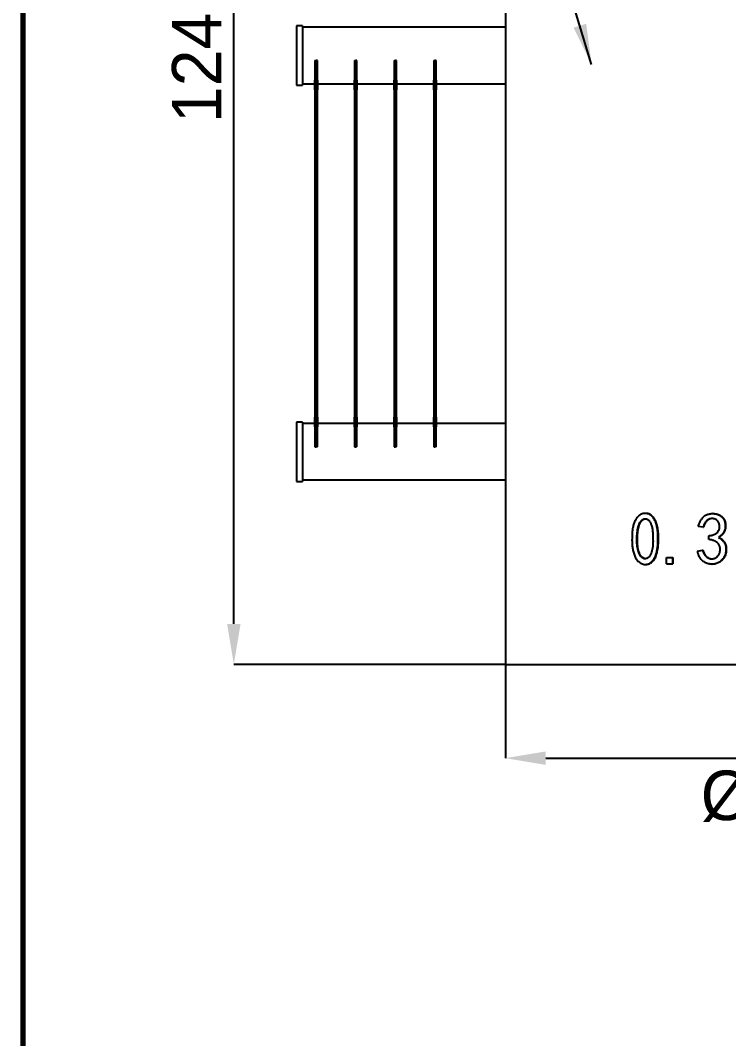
# Model space of a CAD drawing. Header units: millimetres. Extents: x 107291 to 113922, y -130611 to -125922.
# Drawn here: x 107699 to 108415, y -128266 to -127239 of the extents above; entities that cross this region are included whole.
import ezdxf

# ---------------------------------------------------------------- set-up
doc = ezdxf.new("R2010")
doc.units = ezdxf.units.MM
doc.header["$LTSCALE"] = 13
for name, color, linetype in [('1', 4, 'Continuous'), ('几何体', 7, 'Continuous'), ('尺寸', 3, 'Continuous'), ('注释', 2, 'Continuous')]:
    doc.layers.add(name, color=color, linetype=linetype)
doc.styles.add('SLDTEXTSTYLE0', font='')
doc.styles.get("Standard").update_dxf_attribs({"font": 'gbenor.shx', "bigfont": 'gbcbig.shx'})
doc.styles.get('SLDTEXTSTYLE0').set_extended_font_data('汉仪长仿宋体')
doc.dimstyles.new('SLDDIMSTYLE0', dxfattribs={"dimtxt": 50, "dimasz": 40.8, "dimexe": 0, "dimexo": 0.0625, "dimgap": 12.5, "dimtad": 2, "dimdec": 0, "dimrnd": 1e-09, "dimzin": 12, "dimdsep": 46, "dimtxsty": 'SLDTEXTSTYLE0', "dimsah": 1, "dimcen": 0.09, "dimadec": 0, "dimazin": 3, "dimtfac": 1, "dimtdec": 0, "dimtmove": 0, "dimatfit": 0, "dimfxl": 1, "dimfrac": 2, "dimtolj": 1, "dimtzin": 12, "dimarcsym": 0})
doc.dimstyles.new('SLDDIMSTYLE2', dxfattribs={"dimtxt": 0.18, "dimasz": 40.8, "dimexe": 0, "dimexo": 0.0625, "dimgap": 0, "dimtad": 0, "dimtih": 1, "dimtoh": 1, "dimdec": 0, "dimrnd": 1e-09, "dimzin": 0, "dimdsep": 46, "dimtxsty": 'Standard', "dimsah": 1, "dimcen": 0.09, "dimadec": 0, "dimazin": 0, "dimtfac": 40.8, "dimtdec": 0, "dimtofl": 0, "dimtmove": 0, "dimatfit": 3, "dimfxl": 1, "dimfrac": 2, "dimtolj": 1, "dimtzin": 0, "dimarcsym": 0})

# ---------------------------------------------------------------- blocks, each defined once
blk = doc.blocks.new('*D20')
at = {"layer": 'Defpoints', "color": 0, "transparency": 16777216}
for p in [(108189, -127888.7), (108799, -127888.7), (108799, -127983.4)]:
    blk.add_point(p, dxfattribs=at)
at = {"layer": '尺寸', "color": 0, "lineweight": -2, "transparency": 16777216}
for p, q in [((108189, -127888.7), (108189, -127983.4)), ((108799, -127888.7), (108799, -127983.4)), ((108229.8, -127983.4), (108758.2, -127983.4))]:
    blk.add_line(p, q, dxfattribs=at)
at = {"layer": '尺寸', "color": 0, "transparency": 16777216}
for points in [[(108229.8, -127976.6), (108229.8, -127990.2), (108189, -127983.4)], [(108758.2, -127976.6), (108758.2, -127990.2), (108799, -127983.4)]]:
    blk.add_solid(points, dxfattribs=at)
at = {"layer": '尺寸', "color": 0, "transparency": 16777216, "insert": (108468.2, -127995.9), "char_height": 50, "attachment_point": 2, "style": 'SLDTEXTSTYLE0'}
blk.add_mtext('\\A1;%%c610', dxfattribs=at)
blk = doc.blocks.new('*D25')
at = {"layer": 'Defpoints', "color": 0, "transparency": 16777216}
for p in [(107914.7, -126647.3), (108307.2, -126647.3), (108189, -127888.7)]:
    blk.add_point(p, dxfattribs=at)
at = {"layer": '尺寸', "color": 0, "lineweight": -2, "transparency": 16777216}
for p, q in [((108307.2, -126647.3), (107914.7, -126647.3)), ((107914.7, -127847.9), (107914.7, -126688.1)), ((108189, -127888.7), (107914.7, -127888.7))]:
    blk.add_line(p, q, dxfattribs=at)
at = {"layer": '尺寸', "color": 0, "transparency": 16777216}
for points in [[(107907.9, -126688.1), (107921.5, -126688.1), (107914.7, -126647.3)], [(107907.9, -127847.9), (107921.5, -127847.9), (107914.7, -127888.7)]]:
    blk.add_solid(points, dxfattribs=at)
at = {"layer": '尺寸', "color": 0, "transparency": 16777216, "insert": (107877.2, -127268), "char_height": 50, "attachment_point": 5, "rotation": 90, "style": 'SLDTEXTSTYLE0'}
blk.add_mtext('\\A1;1241', dxfattribs=at)

msp = doc.modelspace()

# ---------------------------------------------------------------- linework, layer by layer
at = {"layer": '1', "color": 0, "lineweight": 40, "const_width": 5.53}
msp.add_lwpolyline([(107701.81, -130437.24), (113764.09, -130437.24), (113764.09, -126079.97), (107701.81, -126079.97), (107701.81, -130437.24)], dxfattribs=at)
at = {"layer": '几何体'}
for p, q in [((108189.05, -127076.17), (108189.05, -127245.58)), ((107984.05, -127244.08), (107978.05, -127244.08)), ((107978.05, -127244.08), (107978.05, -127304.08)), ((107984.05, -127244.08), (107984.05, -127304.08)), ((108189.05, -127245.58), (107984.05, -127245.58)), ((108189.05, -127245.58), (108189.05, -127302.58)), ((107996.65, -127279.02), (107997.85, -127279.02)), ((107996.65, -127279.02), (107996.65, -127299.07)), ((107999.05, -127279.02), (107997.85, -127279.02)), ((107997.85, -127299.07), (107997.85, -127279.02)), ((107999.05, -127299.07), (107999.05, -127279.02)), ((108036.65, -127279.02), (108037.85, -127279.02)), ((108036.65, -127279.02), (108036.65, -127299.07)), ((108039.05, -127279.02), (108037.85, -127279.02)), ((108037.85, -127299.07), (108037.85, -127279.02)), ((108039.05, -127299.07), (108039.05, -127279.02)), ((108076.65, -127279.02), (108077.85, -127279.02)), ((108076.65, -127279.02), (108076.65, -127299.07)), ((108079.05, -127279.02), (108077.85, -127279.02)), ((108077.85, -127299.07), (108077.85, -127279.02)), ((108079.05, -127299.07), (108079.05, -127279.02)), ((108116.65, -127279.02), (108117.85, -127279.02)), ((108116.65, -127279.02), (108116.65, -127299.07)), ((108117.85, -127279.02), (108117.85, -127299.07)), ((108119.05, -127279.02), (108117.85, -127279.02)), ((108119.05, -127299.07), (108119.05, -127279.02)), ((107996.65, -127299.07), (107997.85, -127299.07)), ((107996.65, -127308.92), (107996.65, -127299.07)), ((107997.85, -127299.07), (107999.05, -127299.07)), ((107997.85, -127308.92), (107997.85, -127299.07)), ((107999.05, -127299.07), (107999.05, -127308.92)), ((108036.65, -127299.07), (108037.85, -127299.07)), ((108036.65, -127308.92), (108036.65, -127299.07)), ((108037.85, -127299.07), (108039.05, -127299.07)), ((108037.85, -127308.92), (108037.85, -127299.07)), ((108039.05, -127299.07), (108039.05, -127308.92)), ((108076.65, -127299.07), (108077.85, -127299.07)), ((108076.65, -127308.92), (108076.65, -127299.07)), ((108077.85, -127308.92), (108077.85, -127299.07)), ((108077.85, -127299.07), (108079.05, -127299.07)), ((108079.05, -127299.07), (108079.05, -127308.92)), ((108116.65, -127299.07), (108117.85, -127299.07)), ((108116.65, -127308.92), (108116.65, -127299.07)), ((108117.85, -127299.07), (108117.85, -127308.92)), ((108117.85, -127299.07), (108119.05, -127299.07)), ((108119.05, -127299.07), (108119.05, -127308.92)), ((107978.05, -127304.08), (107984.05, -127304.08)), ((107984.05, -127302.58), (107996.65, -127302.58)), ((107997.85, -127308.92), (107996.65, -127308.92)), ((107996.65, -127308.92), (107996.65, -127639.24)), ((107999.05, -127308.92), (107997.85, -127308.92)), ((107997.85, -127639.24), (107997.85, -127308.92)), ((107999.05, -127302.58), (108036.65, -127302.58)), ((107999.05, -127639.24), (107999.05, -127308.92)), ((108037.85, -127308.92), (108036.65, -127308.92)), ((108036.65, -127308.92), (108036.65, -127639.24)), ((108039.05, -127308.92), (108037.85, -127308.92)), ((108037.85, -127639.24), (108037.85, -127308.92)), ((108039.05, -127302.58), (108076.65, -127302.58)), ((108039.05, -127639.24), (108039.05, -127308.92)), ((108077.85, -127308.92), (108076.65, -127308.92)), ((108076.65, -127308.92), (108076.65, -127639.24)), ((108079.05, -127308.92), (108077.85, -127308.92)), ((108077.85, -127639.24), (108077.85, -127308.92)), ((108079.05, -127302.58), (108116.65, -127302.58)), ((108079.05, -127639.24), (108079.05, -127308.92)), ((108117.85, -127308.92), (108116.65, -127308.92)), ((108116.65, -127308.92), (108116.65, -127639.24)), ((108117.85, -127308.92), (108117.85, -127639.24)), ((108119.05, -127308.92), (108117.85, -127308.92)), ((108119.05, -127302.58), (108189.05, -127302.58)), ((108119.05, -127639.24), (108119.05, -127308.92)), ((108189.05, -127302.58), (108189.05, -127645.58)), ((107996.65, -127639.24), (107997.85, -127639.24)), ((107996.65, -127649.08), (107996.65, -127639.24)), ((107997.85, -127639.24), (107999.05, -127639.24)), ((107997.85, -127649.08), (107997.85, -127639.24)), ((107999.05, -127639.24), (107999.05, -127649.08)), ((108036.65, -127639.24), (108037.85, -127639.24)), ((108036.65, -127649.08), (108036.65, -127639.24)), ((108037.85, -127649.08), (108037.85, -127639.24)), ((108037.85, -127639.24), (108039.05, -127639.24)), ((108039.05, -127639.24), (108039.05, -127649.08)), ((108076.65, -127639.24), (108077.85, -127639.24)), ((108076.65, -127649.08), (108076.65, -127639.24)), ((108077.85, -127639.24), (108079.05, -127639.24)), ((108077.85, -127649.08), (108077.85, -127639.24)), ((108079.05, -127639.24), (108079.05, -127649.08)), ((108116.65, -127639.24), (108117.85, -127639.24)), ((108116.65, -127649.08), (108116.65, -127639.24)), ((108117.85, -127639.24), (108117.85, -127649.08)), ((108117.85, -127639.24), (108119.05, -127639.24)), ((108119.05, -127639.24), (108119.05, -127649.08)), ((107984.05, -127644.08), (107978.05, -127644.08)), ((107978.05, -127644.08), (107978.05, -127704.08)), ((107984.05, -127644.08), (107984.05, -127704.08)), ((107996.65, -127645.58), (107984.05, -127645.58)), ((107997.85, -127649.08), (107996.65, -127649.08)), ((107996.65, -127649.08), (107996.65, -127669.13)), ((107999.05, -127649.08), (107997.85, -127649.08)), ((107997.85, -127669.13), (107997.85, -127649.08)), ((108036.65, -127645.58), (107999.05, -127645.58)), ((107999.05, -127669.13), (107999.05, -127649.08)), ((108037.85, -127649.08), (108036.65, -127649.08)), ((108036.65, -127649.08), (108036.65, -127669.13)), ((108039.05, -127649.08), (108037.85, -127649.08)), ((108037.85, -127669.13), (108037.85, -127649.08)), ((108076.65, -127645.58), (108039.05, -127645.58)), ((108039.05, -127669.13), (108039.05, -127649.08)), ((108077.85, -127649.08), (108076.65, -127649.08)), ((108076.65, -127649.08), (108076.65, -127669.13)), ((108079.05, -127649.08), (108077.85, -127649.08)), ((108077.85, -127669.13), (108077.85, -127649.08)), ((108116.65, -127645.58), (108079.05, -127645.58)), ((108079.05, -127669.13), (108079.05, -127649.08)), ((108117.85, -127649.08), (108116.65, -127649.08)), ((108116.65, -127649.08), (108116.65, -127669.13)), ((108117.85, -127649.08), (108117.85, -127669.13)), ((108119.05, -127649.08), (108117.85, -127649.08)), ((108189.05, -127645.58), (108119.05, -127645.58)), ((108119.05, -127669.13), (108119.05, -127649.08)), ((108189.05, -127645.58), (108189.05, -127702.58)), ((107996.65, -127669.13), (107997.85, -127669.13)), ((107999.05, -127669.13), (107997.85, -127669.13)), ((108036.65, -127669.13), (108037.85, -127669.13)), ((108039.05, -127669.13), (108037.85, -127669.13)), ((108076.65, -127669.13), (108077.85, -127669.13)), ((108079.05, -127669.13), (108077.85, -127669.13)), ((108116.65, -127669.13), (108117.85, -127669.13)), ((108119.05, -127669.13), (108117.85, -127669.13)), ((107978.05, -127704.08), (107984.05, -127704.08)), ((107984.05, -127702.58), (108189.05, -127702.58)), ((108189.05, -127702.58), (108189.05, -127888.67)), ((108330.75, -127736.33), (108330.22, -127736.33)), ((108398.75, -127736.48), (108398.44, -127736.48)), ((108388.66, -127750.37), (108383.72, -127749.49)), ((108388.66, -127750.37), (108389, -127750.37)), ((108394.46, -127762.65), (108394.46, -127758.85)), ((108404.23, -127760.6), (108404.52, -127760.6)), ((108383.17, -127774.35), (108388.11, -127773.47)), ((108388.11, -127773.47), (108388.45, -127773.47)), ((108351.68, -127787.21), (108351.68, -127780.78)), ((108351.68, -127780.78), (108357.69, -127780.78)), ((108357.69, -127780.78), (108357.69, -127787.21)), ((108357.69, -127780.78), (108358.14, -127780.78)), ((108358.14, -127780.78), (108358.14, -127787.21)), ((108330.23, -127787.84), (108330.76, -127787.84)), ((108351.68, -127787.21), (108357.69, -127787.21)), ((108357.69, -127787.21), (108358.14, -127787.21)), ((108397.64, -127787.66), (108397.96, -127787.66)), ((108189.05, -127888.67), (108799.05, -127888.67))]:
    msp.add_line(p, q, dxfattribs=at)
for points, knots in [([(108316.96, -127759), (108317, -127758.08), (108317.07, -127756.2), (108317.32, -127753.42), (108317.79, -127750.2), (108318.66, -127746.61), (108320.04, -127743.52), (108321.45, -127741.3), (108322.67, -127739.79), (108324.03, -127738.47), (108325.56, -127737.43), (108327.23, -127736.75), (108328.98, -127736.38), (108330.76, -127736.29), (108332.54, -127736.51), (108334.25, -127737.16), (108335.84, -127738.17), (108337.25, -127739.49), (108338.9, -127741.53), (108340.25, -127743.89), (108341.27, -127746.43), (108342.19, -127749.51), (108342.86, -127753.88), (108343.2, -127759.46), (108343.15, -127764.6), (108342.88, -127769.27), (108342.33, -127773.42), (108341.37, -127777.48), (108340.13, -127780.69), (108338.74, -127782.99), (108337.48, -127784.52), (108336.04, -127785.79), (108334.45, -127786.79), (108332.76, -127787.51), (108331, -127787.88), (108329.21, -127787.84), (108327.47, -127787.4), (108325.83, -127786.63), (108324.29, -127785.61), (108322.86, -127784.41), (108321.57, -127782.98), (108320.47, -127781.35), (108319.65, -127779.49), (108318.95, -127777.57), (108318.15, -127774.95), (108317.4, -127771.56), (108316.97, -127767.38), (108316.86, -127763.19), (108316.93, -127760.39), (108316.96, -127759)], [0, 0, 0, 0, 0.020683, 0.0419111, 0.0624721, 0.093682, 0.1248919, 0.1405236, 0.1561603, 0.1718, 0.1874426, 0.2030898, 0.2187482, 0.234408, 0.2500592, 0.2657042, 0.2813454, 0.2969806, 0.312616, 0.3438271, 0.3594512, 0.3750708, 0.4165047, 0.4579954, 0.4999645, 0.5311984, 0.5624303, 0.5936544, 0.6248581, 0.6404858, 0.6561132, 0.6717537, 0.6874005, 0.7030463, 0.7187025, 0.7343558, 0.7500051, 0.7656531, 0.7813066, 0.7969364, 0.8125882, 0.8282122, 0.8438334, 0.8594588, 0.8750826, 0.9063083, 0.9375285, 0.9689678, 1, 1, 1, 1]), ([(108322.02, -127757.25), (108321.88, -127759.29), (108321.61, -127763.37), (108321.96, -127768.49), (108322.64, -127772.5), (108323.44, -127775.42), (108324.42, -127777.71), (108325.46, -127779.34), (108326.39, -127780.41), (108327.45, -127781.29), (108328.64, -127781.92), (108329.93, -127782.19), (108331.24, -127782.03), (108332.47, -127781.5), (108333.6, -127780.7), (108334.57, -127779.66), (108335.65, -127778.04), (108336.61, -127775.71), (108337.33, -127772.76), (108337.85, -127769.74), (108338.08, -127766.9), (108338.13, -127764.22), (108338.08, -127761.76), (108338.03, -127759.26), (108337.92, -127756.82), (108337.77, -127754.51), (108337.55, -127752.38), (108337.18, -127750.38), (108336.52, -127748.12), (108335.72, -127746.1), (108334.75, -127744.38), (108333.85, -127743.26), (108332.77, -127742.37), (108331.53, -127741.86), (108330.22, -127741.68), (108328.93, -127741.87), (108327.71, -127742.43), (108326.64, -127743.3), (108325.72, -127744.38), (108324.65, -127745.98), (108323.66, -127748.27), (108322.87, -127751.19), (108322.33, -127754.2), (108322.12, -127756.23), (108322.02, -127757.25)], [0, 0, 0, 0, 0.0624642, 0.1248978, 0.1561421, 0.1873783, 0.2186033, 0.2342403, 0.2498777, 0.2655235, 0.2811681, 0.2968095, 0.3124472, 0.3280956, 0.3437417, 0.3593779, 0.3750097, 0.4062124, 0.4374541, 0.4686971, 0.4999374, 0.5246199, 0.5504622, 0.5751903, 0.6010389, 0.6249335, 0.6459178, 0.6664634, 0.6874253, 0.7186616, 0.734296, 0.7499249, 0.7655529, 0.7811912, 0.796844, 0.8124866, 0.8281317, 0.8437711, 0.8594106, 0.8750477, 0.9062677, 0.9375091, 0.9687524, 1, 1, 1, 1]), ([(108322.58, -127757.25), (108322.68, -127756.23), (108322.89, -127754.2), (108323.43, -127751.2), (108324.22, -127748.27), (108325.2, -127745.98), (108326.27, -127744.38), (108327.18, -127743.3), (108328.25, -127742.42), (108329.46, -127741.9), (108330.36, -127741.68), (108330.82, -127741.75), (108330.85, -127741.75)], [0, 0, 0, 0, 0.1531422, 0.3062493, 0.4593195, 0.6122232, 0.6887665, 0.7652898, 0.8417688, 0.9182301, 0.9946515, 1, 1, 1, 1]), ([(108330.76, -127787.79), (108331.02, -127787.81), (108331.86, -127787.85), (108333.29, -127787.5), (108334.97, -127786.79), (108336.56, -127785.79), (108338, -127784.52), (108339.25, -127782.99), (108340.4, -127781.07), (108341.4, -127778.77), (108342.19, -127776.12), (108342.8, -127773.41), (108343.19, -127770.66), (108343.46, -127767.88), (108343.65, -127764.15), (108343.7, -127759.46), (108343.35, -127753.88), (108342.59, -127748.82), (108341.09, -127744.47), (108339.41, -127741.53), (108337.76, -127739.49), (108336.36, -127738.17), (108334.77, -127737.16), (108333.07, -127736.52), (108331.7, -127736.3), (108330.93, -127736.35), (108330.75, -127736.37)], [0, 0, 0, 0, 0.0135881, 0.0450964, 0.0765925, 0.1081021, 0.1396136, 0.1711146, 0.2026314, 0.2447549, 0.2867953, 0.328704, 0.3709054, 0.4122446, 0.4548286, 0.5395573, 0.6233221, 0.7069665, 0.7699405, 0.8328896, 0.8644073, 0.8959103, 0.9274087, 0.9589011, 0.9903975, 1, 1, 1, 1]), ([(108383.72, -127749.49), (108383.91, -127748.93), (108384.28, -127747.82), (108384.93, -127746.17), (108385.68, -127744.59), (108386.55, -127743.06), (108387.52, -127741.62), (108388.59, -127740.25), (108389.85, -127739.07), (108391.27, -127738.1), (108392.81, -127737.37), (108394.44, -127736.89), (108396.1, -127736.6), (108397.79, -127736.47), (108399.49, -127736.5), (108401.18, -127736.68), (108402.85, -127737.07), (108404.45, -127737.69), (108405.98, -127738.49), (108407.37, -127739.52), (108408.59, -127740.78), (108409.58, -127742.24), (108410.34, -127743.85), (108410.86, -127745.55), (108411.16, -127747.31), (108411.2, -127749.09), (108411.03, -127750.86), (108410.69, -127752.61), (108410.11, -127754.29), (108409.25, -127755.84), (108408.2, -127757.25), (108406.98, -127758.49), (108405.65, -127759.62), (108404.7, -127760.28), (108404.23, -127760.6)], [0, 0, 0, 0, 0.0312291, 0.0624575, 0.0938467, 0.1249282, 0.1561736, 0.1874236, 0.2186697, 0.249931, 0.2812109, 0.3125072, 0.3438122, 0.375125, 0.4064325, 0.437739, 0.4690394, 0.5003341, 0.5316299, 0.5628636, 0.5938729, 0.6253219, 0.6565312, 0.6877359, 0.7189344, 0.7501342, 0.7813375, 0.8125457, 0.8437419, 0.8749576, 0.9061938, 0.9374463, 0.9687169, 1, 1, 1, 1]), ([(108394.46, -127758.85), (108394.89, -127758.8), (108395.74, -127758.71), (108397, -127758.47), (108398.25, -127758.18), (108399.89, -127757.65), (108401.85, -127756.71), (108403.82, -127754.9), (108404.88, -127752.89), (108405.29, -127751.14), (108405.39, -127749.79), (108405.35, -127748.44), (108405.14, -127747.11), (108404.71, -127745.83), (108404.06, -127744.66), (108403.18, -127743.66), (108401.8, -127742.58), (108400.2, -127741.85), (108398.5, -127741.55), (108397.21, -127741.52), (108395.94, -127741.74), (108394.71, -127742.1), (108393.54, -127742.66), (108392.51, -127743.48), (108391.61, -127744.43), (108390.84, -127745.51), (108390.18, -127746.66), (108389.59, -127747.86), (108389.09, -127749.1), (108388.8, -127749.95), (108388.66, -127750.37)], [0, 0, 0, 0, 0.0313347, 0.0626647, 0.0939937, 0.1253145, 0.187821, 0.2501739, 0.3123819, 0.3436059, 0.3748173, 0.4063262, 0.4371971, 0.4685985, 0.4996935, 0.5310099, 0.5622146, 0.6246582, 0.6559721, 0.687282, 0.7186006, 0.7499135, 0.7812004, 0.8124695, 0.8437965, 0.8749974, 0.9062554, 0.9375072, 0.9687535, 1, 1, 1, 1]), ([(108398.03, -127741.57), (108397.91, -127741.56), (108397.38, -127741.54), (108396.03, -127741.79), (108394.03, -127742.4), (108392.4, -127743.87), (108391.27, -127745.34), (108390.65, -127746.43), (108390.19, -127747.33), (108389.9, -127747.97), (108389.62, -127748.62), (108389.32, -127749.42), (108389.12, -127750.01), (108389, -127750.37)], [0, 0, 0, 0, 0.0284244, 0.1200408, 0.3076652, 0.4924739, 0.594433, 0.7145927, 0.7648795, 0.8150243, 0.8657198, 0.9189989, 1, 1, 1, 1]), ([(108398.75, -127736.51), (108399.17, -127736.51), (108400.16, -127736.52), (108401.7, -127736.72), (108403.35, -127737.14), (108404.89, -127737.76), (108406.31, -127738.52), (108407.57, -127739.47), (108408.7, -127740.57), (108409.6, -127741.84), (108410.34, -127743.22), (108410.89, -127744.7), (108411.41, -127746.81), (108411.51, -127749.05), (108411.23, -127751.26), (108410.79, -127753.34), (108409.7, -127755.75), (108408.25, -127757.53), (108407.13, -127758.59), (108406.59, -127759.06), (108406.02, -127759.53), (108405.33, -127760.05), (108404.82, -127760.39), (108404.52, -127760.6)], [0, 0, 0, 0, 0.0380428, 0.0896709, 0.1401491, 0.1902644, 0.237966, 0.2834913, 0.329363, 0.3759279, 0.4187344, 0.4651551, 0.511918, 0.6056543, 0.6558227, 0.7031139, 0.7888125, 0.881676, 0.9022335, 0.9240308, 0.9453878, 0.9672687, 1, 1, 1, 1]), ([(108330.28, -127782.08), (108329.92, -127782.02), (108329.12, -127781.91), (108328, -127781.28), (108326.94, -127780.41), (108326.01, -127779.34), (108325.23, -127778.12), (108324.58, -127776.79), (108323.86, -127774.94), (108323.2, -127772.5), (108322.63, -127769.16), (108322.3, -127765.41), (108322.28, -127761.31), (108322.48, -127758.6), (108322.58, -127757.25)], [0, 0, 0, 0, 0.0450182, 0.09802078, 0.15105564, 0.2040893, 0.25714704, 0.3102079, 0.3632776, 0.46935939, 0.57548956, 0.71692146, 0.85944742, 1, 1, 1, 1]), ([(108404.23, -127760.6), (108404.6, -127760.79), (108405.34, -127761.15), (108406.41, -127761.77), (108407.57, -127762.63), (108408.78, -127763.78), (108409.94, -127765.28), (108410.9, -127766.92), (108411.69, -127769.35), (108411.97, -127772.55), (108411.68, -127775.74), (108411.02, -127778.2), (108410.29, -127779.96), (108409.31, -127781.59), (108408.12, -127783.06), (108406.75, -127784.34), (108404.75, -127785.82), (108402.51, -127786.91), (108400.13, -127787.48), (108398.31, -127787.69), (108396.49, -127787.66), (108394.69, -127787.41), (108392.92, -127786.96), (108391.22, -127786.28), (108389.64, -127785.36), (108388.16, -127784.25), (108386.85, -127782.94), (108385.71, -127781.45), (108384.81, -127779.79), (108384.16, -127778.24), (108383.72, -127776.83), (108383.4, -127775.6), (108383.25, -127774.77), (108383.17, -127774.35)], [0, 0, 0, 0, 0.02126447, 0.04167101, 0.06259854, 0.09388888, 0.12510495, 0.1563268, 0.18752948, 0.24981529, 0.31218714, 0.34340536, 0.3746286, 0.40585914, 0.43711462, 0.46837934, 0.49966158, 0.56211698, 0.59342571, 0.62473901, 0.6560578, 0.6873731, 0.71867962, 0.74998313, 0.78127462, 0.81255507, 0.84381655, 0.87506607, 0.90630399, 0.93753223, 0.95855586, 0.97895703, 1, 1, 1, 1]), ([(108388.11, -127773.47), (108388.25, -127773.92), (108388.54, -127774.83), (108389.1, -127776.15), (108389.79, -127777.38), (108390.6, -127778.54), (108391.5, -127779.62), (108392.55, -127780.54), (108393.72, -127781.3), (108395, -127781.8), (108396.35, -127782.06), (108397.72, -127782.14), (108399.09, -127782.01), (108400.43, -127781.68), (108401.68, -127781.06), (108402.81, -127780.23), (108403.76, -127779.18), (108404.82, -127777.62), (108405.57, -127775.84), (108405.9, -127773.95), (108405.97, -127772.51), (108405.87, -127771.07), (108405.56, -127769.67), (108405.07, -127768.31), (108404.08, -127766.69), (108402.67, -127765.39), (108401.06, -127764.49), (108399.79, -127763.94), (108398.48, -127763.5), (108397.15, -127763.15), (108395.81, -127762.86), (108394.91, -127762.72), (108394.46, -127762.65)], [0, 0, 0, 0, 0.03123638, 0.06246777, 0.09371138, 0.1249649, 0.15622391, 0.18748978, 0.21876249, 0.2500602, 0.28135777, 0.31267415, 0.34398141, 0.37528032, 0.40654877, 0.43782065, 0.46906398, 0.50030918, 0.56257086, 0.5937766, 0.62498628, 0.65620184, 0.68740988, 0.71862383, 0.74985241, 0.81211938, 0.84340678, 0.87471662, 0.90602992, 0.93735092, 0.96867378, 1, 1, 1, 1]), ([(108404.52, -127760.6), (108404.9, -127760.79), (108405.63, -127761.15), (108406.7, -127761.78), (108407.86, -127762.64), (108409.06, -127763.79), (108410.22, -127765.28), (108411.18, -127766.93), (108411.96, -127769.36), (108412.24, -127772.58), (108411.88, -127776.4), (108410.87, -127779.46), (108409.56, -127781.62), (108408.38, -127783.08), (108407, -127784.36), (108405.01, -127785.83), (108402.78, -127786.92), (108400.42, -127787.47), (108399, -127787.67), (108398.18, -127787.64), (108397.96, -127787.64)], [0, 0, 0, 0, 0.0335478, 0.0656221, 0.0984402, 0.1475469, 0.1966061, 0.2458793, 0.2951249, 0.3934518, 0.491966, 0.5903088, 0.6391008, 0.6882429, 0.7374772, 0.786746, 0.8843917, 0.9334426, 0.9824238, 1, 1, 1, 1]), ([(108388.45, -127773.47), (108388.83, -127774.56), (108389.55, -127776.62), (108391.31, -127779.14), (108393.33, -127780.99), (108395.62, -127782), (108397.18, -127782.04), (108397.91, -127782.06)], [0, 0, 0, 0, 0.24405676, 0.46122303, 0.65454372, 0.83817504, 1, 1, 1, 1])]:
    msp.add_open_spline(points, degree=3, knots=knots, dxfattribs=at)

# ---------------------------------------------------------------- dimensions: what is measured, and where the dimension line sits
at = {"layer": '尺寸'}
dim = msp.add_linear_dim(base=(107914.73, -126647.27), p1=(108189.05, -127888.67), p2=(108307.24, -126647.27), angle=90, dimstyle='SLDDIMSTYLE0', dxfattribs=at)
dim.commit()
dim.dimension.update_dxf_attribs({"geometry": '*D25', "text_midpoint": (107877.23, -127267.97)})
dim = msp.add_linear_dim(base=(108799.05, -127983.42), p1=(108189.05, -127888.67), p2=(108799.05, -127888.67), text='%%c<>', dimstyle='SLDDIMSTYLE0', dxfattribs=at)
dim.commit()
dim.dimension.update_dxf_attribs({"geometry": '*D20', "text_midpoint": (108468.16, -127983.42), "dimtype": 160})

# ---------------------------------------------------------------- leaders
at = {"layer": '注释'}
msp.add_leader([(108276.13, -127283.05), (108004.87, -126392.94)], dimstyle='SLDDIMSTYLE2', dxfattribs=at)

doc.saveas('drawing.dxf')
